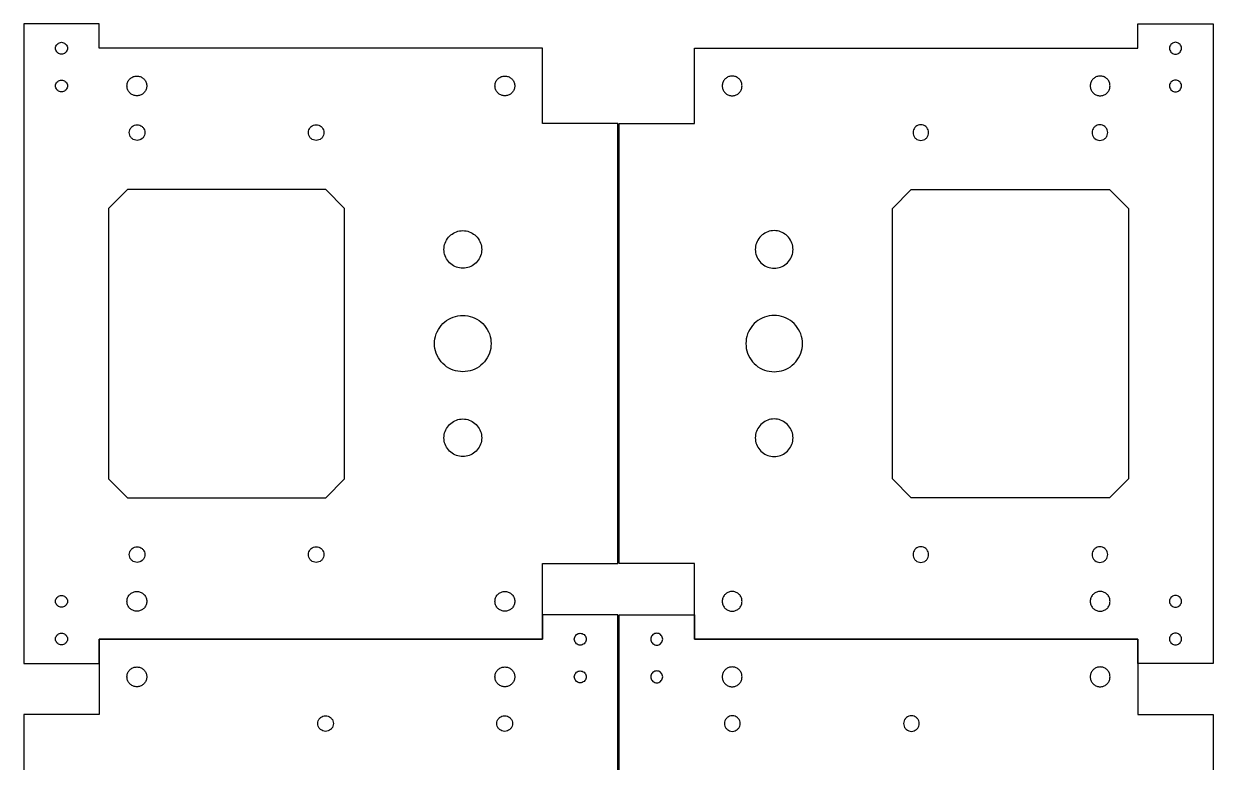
# Model space of a CAD drawing. Extents: x 0 to 789, y 0 to 484.
# Drawn here: x 0.1 to 315.6, y 287.6 to 483.6 of the extents above; entities that cross this region are included whole.
import ezdxf

# ---------------------------------------------------------------- set-up
doc = ezdxf.new("R2010")
doc.units = 0
doc.layers.add('Layer_1', color=7, linetype='CONTINUOUS')

msp = doc.modelspace()

# ---------------------------------------------------------------- linework, layer by layer
at = {"layer": 'Layer_1', "color": 7}
for p, q in [((20.141099, 483.599144), (0.141111, 483.599144)), ((0.141111, 483.599144), (0.141111, 313.799145)), ((20.141099, 477.099146), (20.141099, 483.599144)), ((295.623333, 477.099135), (295.623333, 483.599133)), ((295.623333, 483.599133), (315.623321, 483.599133)), ((315.623321, 483.599133), (315.623321, 313.799134)), ((137.741104, 477.099146), (20.141099, 477.099146)), ((137.741104, 457.099144), (137.741104, 477.099146)), ((178.023328, 457.099132), (178.023328, 477.099135)), ((178.023328, 477.099135), (295.623333, 477.099135)), ((10.141091, 475.524146), (10.141091, 475.524146)), ((305.623341, 475.524134), (305.623341, 475.524134)), ((10.141091, 465.524146), (10.141091, 465.524146)), ((30.141108, 464.474144), (30.141108, 464.474144)), ((127.741104, 464.474144), (127.741104, 464.474144)), ((188.023328, 464.474132), (188.023328, 464.474132)), ((285.623325, 464.474132), (285.623325, 464.474132)), ((305.623341, 465.524134), (305.623341, 465.524134)), ((157.741104, 457.099144), (137.741104, 457.099144)), ((157.741104, 340.299146), (157.741104, 457.099144)), ((158.023329, 340.299134), (158.023329, 457.099132)), ((158.023329, 457.099132), (178.023328, 457.099132)), ((30.191117, 452.624143), (30.191117, 452.624143)), ((77.691104, 452.624143), (77.691104, 452.624143)), ((238.073328, 452.624132), (238.073328, 452.624132)), ((285.573315, 452.624132), (285.573315, 452.624132)), ((27.641098, 439.599145), (22.641108, 434.599143)), ((80.241103, 439.599145), (27.641098, 439.599145)), ((85.241105, 434.599143), (80.241103, 439.599145)), ((230.523328, 434.599132), (235.523329, 439.599133)), ((235.523329, 439.599133), (288.123334, 439.599133)), ((288.123334, 439.599133), (293.123324, 434.599132)), ((22.641108, 434.599143), (22.641108, 362.799146)), ((85.241105, 362.799146), (85.241105, 434.599143)), ((230.523328, 362.799135), (230.523328, 434.599132)), ((293.123324, 434.599132), (293.123324, 362.799135)), ((116.591103, 418.699145), (116.591103, 418.699145)), ((199.17333, 418.699133), (199.17333, 418.699133)), ((116.591103, 391.199145), (116.591103, 391.199145)), ((199.17333, 391.199133), (199.17333, 391.199133)), ((116.591103, 368.699145), (116.591103, 368.699145)), ((199.17333, 368.699134), (199.17333, 368.699134)), ((22.641108, 362.799146), (27.641098, 357.799145)), ((80.241103, 357.799145), (85.241105, 362.799146)), ((235.523329, 357.799133), (230.523328, 362.799135)), ((293.123324, 362.799135), (288.123334, 357.799133)), ((27.641098, 357.799145), (80.241103, 357.799145)), ((288.123334, 357.799133), (235.523329, 357.799133)), ((30.191117, 340.624144), (30.191117, 340.624144)), ((77.691104, 340.624144), (77.691104, 340.624144)), ((137.741104, 320.299143), (137.741104, 340.299146)), ((137.741104, 340.299146), (157.741104, 340.299146)), ((178.023328, 340.299134), (158.023329, 340.299134)), ((178.023328, 320.299132), (178.023328, 340.299134)), ((238.073328, 340.624133), (238.073328, 340.624133)), ((285.573315, 340.624133), (285.573315, 340.624133)), ((10.141091, 328.724146), (10.141091, 328.724146)), ((305.623341, 328.724134), (305.623341, 328.724134)), ((30.141108, 327.674143), (30.141108, 327.674143)), ((127.741104, 327.674143), (127.741104, 327.674143)), ((157.741104, 326.759769), (137.741115, 326.759769)), ((137.741115, 326.759769), (137.741115, 320.259771)), ((157.741104, 156.95977), (157.741104, 326.759769)), ((158.023334, 156.95977), (158.023334, 326.759769)), ((158.023334, 326.759769), (178.023322, 326.759769)), ((178.023322, 326.759769), (178.023322, 320.259771)), ((188.023328, 327.674132), (188.023328, 327.674132)), ((285.623325, 327.674132), (285.623325, 327.674132)), ((147.741124, 321.834768), (147.741124, 321.834768)), ((168.023314, 321.834768), (168.023314, 321.834768)), ((10.141091, 318.724146), (10.141091, 318.724146)), ((20.141099, 313.799145), (20.141099, 320.299143)), ((20.141099, 320.299143), (137.741104, 320.299143)), ((137.741115, 320.259771), (20.141111, 320.259771)), ((20.141111, 320.259771), (20.141111, 300.259768)), ((178.023322, 320.259771), (295.623327, 320.259771)), ((295.623333, 320.299132), (178.023328, 320.299132)), ((295.623327, 320.259771), (295.623327, 300.259768)), ((295.623333, 313.799134), (295.623333, 320.299132)), ((305.623341, 318.724135), (305.623341, 318.724135)), ((0.141111, 313.799145), (20.141099, 313.799145)), ((30.14111, 312.884771), (30.14111, 312.884771)), ((127.741107, 312.884771), (127.741107, 312.884771)), ((188.023331, 312.884771), (188.023331, 312.884771)), ((285.623327, 312.884771), (285.623327, 312.884771)), ((315.623321, 313.799134), (295.623333, 313.799134)), ((147.741124, 311.834768), (147.741124, 311.834768)), ((168.023314, 311.834768), (168.023314, 311.834768)), ((0.141111, 300.259768), (0.141111, 183.45977)), ((20.141111, 300.259768), (0.141111, 300.259768)), ((80.19111, 299.93477), (80.19111, 299.93477)), ((127.691097, 299.93477), (127.691097, 299.93477)), ((188.07334, 299.93477), (188.07334, 299.93477)), ((235.573327, 299.93477), (235.573327, 299.93477)), ((295.623327, 300.259768), (315.623327, 300.259768)), ((315.623327, 300.259768), (315.623327, 183.45977))]:
    msp.add_line(p, q, dxfattribs=at)
for points, knots in [([(10.141091, 475.524146), (10.325292, 475.542895), (10.691053, 475.580126), (11.17448, 475.869977), (11.533898, 476.294504), (11.724558, 476.820249), (11.724558, 477.37816), (11.533898, 477.903172), (11.17448, 478.330627), (10.691053, 478.609597), (10.141097, 478.70665), (9.591141, 478.609595), (9.107723, 478.330621), (8.748277, 477.903183), (8.557648, 477.378154), (8.557648, 476.820255), (8.748277, 476.294493), (9.107723, 475.869983), (9.591141, 475.580128), (9.956896, 475.542896), (10.141091, 475.524146)], [0, 0, 0, 0, 0.549773, 1.091665, 1.641429, 2.1912, 2.733094, 3.282865, 3.832629, 4.374522, 4.924294, 5.474048, 6.015941, 6.565716, 7.115481, 7.657376, 8.20714, 8.756916, 9.298808, 9.848562, 9.848562, 9.848562, 9.848562]), ([(305.623341, 475.524134), (305.43914, 475.542884), (305.073379, 475.580114), (304.589952, 475.869966), (304.230534, 476.294493), (304.039874, 476.820238), (304.039874, 477.378149), (304.230534, 477.90316), (304.589952, 478.330616), (305.073379, 478.609585), (305.623335, 478.706639), (306.173291, 478.609583), (306.656709, 478.33061), (307.016155, 477.903172), (307.206784, 477.378143), (307.206784, 476.820244), (307.016155, 476.294482), (306.656709, 475.869972), (306.173291, 475.580117), (305.807536, 475.542884), (305.623341, 475.524134)], [0, 0, 0, 0, 0.549773, 1.091665, 1.641429, 2.1912, 2.733094, 3.282865, 3.832629, 4.374522, 4.924294, 5.474048, 6.015941, 6.565716, 7.115481, 7.657376, 8.20714, 8.756916, 9.298808, 9.848562, 9.848562, 9.848562, 9.848562]), ([(10.141091, 465.524146), (10.325292, 465.542895), (10.691053, 465.580126), (11.17448, 465.869977), (11.533898, 466.294504), (11.724558, 466.82025), (11.724558, 467.37816), (11.533899, 467.903172), (11.174479, 468.330626), (10.691053, 468.609596), (10.141097, 468.706651), (9.591141, 468.609594), (9.107724, 468.33062), (8.748277, 467.903183), (8.557648, 467.378154), (8.557648, 466.820256), (8.748277, 466.294493), (9.107723, 465.869984), (9.591141, 465.580128), (9.956896, 465.542896), (10.141091, 465.524146)], [0, 0, 0, 0, 0.549773, 1.091665, 1.641429, 2.1912, 2.733094, 3.282865, 3.832628, 4.374521, 4.924294, 5.474048, 6.015941, 6.565715, 7.11548, 7.657374, 8.207139, 8.756915, 9.298807, 9.848561, 9.848561, 9.848561, 9.848561]), ([(30.141108, 464.474144), (30.448009, 464.505507), (31.057419, 464.567785), (31.862763, 465.050956), (32.461496, 465.758417), (32.779057, 466.634453), (32.779058, 467.564036), (32.461495, 468.438845), (31.862764, 469.151205), (31.057419, 469.616175), (30.141107, 469.778521), (29.224793, 469.616175), (28.419445, 469.151202), (27.82069, 468.438852), (27.50313, 467.564035), (27.50313, 466.634454), (27.820688, 465.758409), (28.419445, 465.05096), (29.224793, 464.567785), (29.834205, 464.505507), (30.141108, 464.474144)], [0, 0, 0, 0, 0.916034, 1.818952, 2.734972, 3.651004, 4.553925, 5.469955, 6.385976, 7.288895, 8.204928, 9.120963, 10.023889, 10.939922, 11.855952, 12.758873, 13.674905, 14.590937, 15.493862, 16.409897, 16.409897, 16.409897, 16.409897]), ([(127.741104, 464.474144), (128.048005, 464.505507), (128.657415, 464.567785), (129.462758, 465.050961), (130.061512, 465.75841), (130.379068, 466.634454), (130.379069, 467.564035), (130.061511, 468.438852), (129.462759, 469.151201), (128.657415, 469.616175), (127.741104, 469.77852), (126.824793, 469.616175), (126.019448, 469.151201), (125.420698, 468.438851), (125.103138, 467.564035), (125.103138, 466.634454), (125.420697, 465.75841), (126.019449, 465.05096), (126.824793, 464.567785), (127.434203, 464.505507), (127.741104, 464.474144)], [0, 0, 0, 0, 0.91603, 1.818952, 2.734982, 3.651013, 4.553934, 5.469964, 6.385996, 7.288917, 8.204948, 9.120979, 10.023901, 10.939932, 11.855962, 12.758883, 13.674915, 14.590945, 15.493867, 16.409898, 16.409898, 16.409898, 16.409898]), ([(188.023328, 464.474132), (187.716427, 464.505496), (187.107017, 464.567774), (186.301674, 465.05095), (185.70292, 465.758398), (185.385364, 466.634443), (185.385363, 467.564023), (185.702921, 468.438841), (186.301673, 469.15119), (187.107017, 469.616163), (188.023328, 469.778509), (188.939639, 469.616163), (189.744984, 469.15119), (190.343734, 468.43884), (190.661295, 467.564024), (190.661294, 466.634443), (190.343735, 465.758399), (189.744983, 465.050949), (188.939639, 464.567774), (188.330229, 464.505496), (188.023328, 464.474132)], [0, 0, 0, 0, 0.91603, 1.818952, 2.734982, 3.651013, 4.553934, 5.469964, 6.385996, 7.288917, 8.204948, 9.120979, 10.023901, 10.939932, 11.855962, 12.758883, 13.674915, 14.590945, 15.493867, 16.409898, 16.409898, 16.409898, 16.409898]), ([(285.623325, 464.474132), (285.316423, 464.505496), (284.707013, 464.567774), (283.901669, 465.050945), (283.302936, 465.758405), (282.985375, 466.634442), (282.985374, 467.564025), (283.302937, 468.438834), (283.901668, 469.151194), (284.707013, 469.616164), (285.623325, 469.778509), (286.539639, 469.616163), (287.344987, 469.151191), (287.943743, 468.438841), (288.261302, 467.564024), (288.261302, 466.634443), (287.943744, 465.758398), (287.344987, 465.050948), (286.539639, 464.567774), (285.930227, 464.505496), (285.623325, 464.474132)], [0, 0, 0, 0, 0.916034, 1.818952, 2.734972, 3.651004, 4.553925, 5.469955, 6.385976, 7.288895, 8.204928, 9.120963, 10.023889, 10.939922, 11.855952, 12.758873, 13.674905, 14.590937, 15.493862, 16.409897, 16.409897, 16.409897, 16.409897]), ([(305.623341, 465.524134), (305.43914, 465.542884), (305.073379, 465.580115), (304.589952, 465.869966), (304.230534, 466.294493), (304.039874, 466.820238), (304.039874, 467.378149), (304.230534, 467.903161), (304.589953, 468.330615), (305.073379, 468.609585), (305.623335, 468.706639), (306.173291, 468.609583), (306.656708, 468.330609), (307.016155, 467.903172), (307.206784, 467.378143), (307.206784, 466.820244), (307.016155, 466.294482), (306.656709, 465.869972), (306.173291, 465.580117), (305.807536, 465.542885), (305.623341, 465.524134)], [0, 0, 0, 0, 0.549773, 1.091665, 1.641429, 2.1912, 2.733094, 3.282865, 3.832628, 4.374521, 4.924294, 5.474048, 6.015941, 6.565715, 7.11548, 7.657374, 8.207139, 8.756915, 9.298807, 9.848561, 9.848561, 9.848561, 9.848561]), ([(30.191117, 452.624143), (30.433712, 452.648936), (30.915432, 452.698166), (31.552032, 453.080107), (32.025333, 453.639327), (32.276363, 454.331817), (32.276363, 455.066631), (32.025334, 455.758153), (31.552032, 456.321245), (30.915431, 456.688796), (30.191111, 456.817126), (29.466788, 456.688798), (28.830176, 456.321247), (28.356872, 455.758153), (28.105844, 455.066631), (28.105843, 454.331817), (28.356873, 453.639327), (28.830176, 453.080105), (29.466787, 452.698164), (29.948516, 452.648935), (30.191117, 452.624143)], [0, 0, 0, 0, 0.724091, 1.437826, 2.16193, 2.886031, 3.599769, 4.323871, 5.047975, 5.761709, 6.4858, 7.20991, 7.923651, 8.647755, 9.371858, 10.085596, 10.809697, 11.533801, 12.247543, 12.971653, 12.971653, 12.971653, 12.971653]), ([(77.691104, 452.624143), (77.933702, 452.648936), (78.415426, 452.698165), (79.052031, 453.080105), (79.52533, 453.639327), (79.776352, 454.331819), (79.776351, 455.06663), (79.52533, 455.758152), (79.052031, 456.321247), (78.415425, 456.688797), (77.691104, 456.817127), (76.966782, 456.688797), (76.330176, 456.321247), (75.856875, 455.758153), (75.605854, 455.06663), (75.605854, 454.331819), (75.856876, 453.639327), (76.330176, 453.080105), (76.966782, 452.698165), (77.448506, 452.648935), (77.691104, 452.624143)], [0, 0, 0, 0, 0.7241, 1.437838, 2.161939, 2.886038, 3.599776, 4.323877, 5.047977, 5.761715, 6.485815, 7.209916, 7.923654, 8.647755, 9.371856, 10.085593, 10.809693, 11.533794, 12.247533, 12.971634, 12.971634, 12.971634, 12.971634]), ([(238.073328, 452.624132), (237.83073, 452.648924), (237.349006, 452.698154), (236.712401, 453.080093), (236.239103, 453.639316), (235.98808, 454.331807), (235.988081, 455.066619), (236.239102, 455.758141), (236.712401, 456.321236), (237.349007, 456.688785), (238.073328, 456.817115), (238.79765, 456.688786), (239.434256, 456.321236), (239.907557, 455.758141), (240.158578, 455.066619), (240.158578, 454.331807), (239.907556, 453.639316), (239.434256, 453.080094), (238.79765, 452.698154), (238.315926, 452.648924), (238.073328, 452.624132)], [0, 0, 0, 0, 0.7241, 1.437838, 2.161939, 2.886038, 3.599776, 4.323877, 5.047977, 5.761715, 6.485815, 7.209916, 7.923654, 8.647755, 9.371856, 10.085593, 10.809693, 11.533794, 12.247533, 12.971634, 12.971634, 12.971634, 12.971634]), ([(285.573315, 452.624132), (285.33072, 452.648924), (284.849, 452.698155), (284.2124, 453.080096), (283.739099, 453.639316), (283.488069, 454.331806), (283.488069, 455.06662), (283.739098, 455.758141), (284.2124, 456.321234), (284.849001, 456.688785), (285.573321, 456.817115), (286.297644, 456.688787), (286.934256, 456.321236), (287.40756, 455.758141), (287.658588, 455.06662), (287.658589, 454.331806), (287.407559, 453.639316), (286.934256, 453.080093), (286.297645, 452.698153), (285.815916, 452.648924), (285.573315, 452.624132)], [0, 0, 0, 0, 0.724091, 1.437826, 2.16193, 2.886031, 3.599769, 4.323871, 5.047975, 5.761709, 6.4858, 7.20991, 7.923651, 8.647755, 9.371858, 10.085596, 10.809697, 11.533801, 12.247543, 12.971653, 12.971653, 12.971653, 12.971653]), ([(116.591103, 418.699145), (117.175676, 418.758885), (118.336456, 418.877509), (119.870446, 419.797842), (121.010925, 421.145367), (121.6158, 422.814021), (121.6158, 424.584652), (121.010925, 426.250969), (119.870446, 427.607824), (118.336456, 428.493486), (116.591103, 428.802714), (114.84575, 428.493485), (113.311762, 427.607824), (112.171279, 426.25097), (111.566408, 424.584651), (111.566408, 422.814021), (112.171279, 421.145366), (113.311762, 419.797843), (114.84575, 418.877509), (116.00653, 418.758885), (116.591103, 418.699145)], [0, 0, 0, 0, 1.744821, 3.464671, 5.209491, 6.954312, 8.674161, 10.418982, 12.163802, 13.883652, 15.628473, 17.373292, 19.093141, 20.837962, 22.582783, 24.302632, 26.047453, 27.792274, 29.512124, 31.256943, 31.256943, 31.256943, 31.256943]), ([(199.17333, 418.699133), (198.588756, 418.758873), (197.427976, 418.877498), (195.893987, 419.797831), (194.753507, 421.145356), (194.148632, 422.814009), (194.148632, 424.584641), (194.753507, 426.250957), (195.893986, 427.607813), (197.427976, 428.493474), (199.173329, 428.802703), (200.918682, 428.493474), (202.452671, 427.607812), (203.593153, 426.250958), (204.198024, 424.58464), (204.198024, 422.81401), (203.593153, 421.145354), (202.45267, 419.797832), (200.918682, 418.877498), (199.757902, 418.758873), (199.17333, 418.699133)], [0, 0, 0, 0, 1.744821, 3.464671, 5.209491, 6.954312, 8.674161, 10.418982, 12.163802, 13.883652, 15.628473, 17.373292, 19.093141, 20.837962, 22.582783, 24.302632, 26.047453, 27.792274, 29.512124, 31.256943, 31.256943, 31.256943, 31.256943]), ([(116.591103, 391.199145), (117.467963, 391.288754), (119.209134, 391.466691), (121.510118, 392.847191), (123.220838, 394.868477), (124.128147, 397.371459), (124.128147, 400.027405), (123.220838, 402.526881), (121.510118, 404.562164), (119.209134, 405.890657), (116.591103, 406.3545), (113.973073, 405.890657), (111.67209, 404.562164), (109.96137, 402.526881), (109.054061, 400.027405), (109.054061, 397.371459), (109.96137, 394.868477), (111.67209, 392.847191), (113.973073, 391.466691), (115.714243, 391.288754), (116.591103, 391.199145)], [0, 0, 0, 0, 2.617232, 5.197007, 7.814237, 10.431468, 13.011242, 15.628473, 18.245704, 20.825478, 23.442711, 26.059941, 28.639715, 31.256945, 33.874176, 36.45395, 39.071181, 41.688412, 44.268186, 46.885416, 46.885416, 46.885416, 46.885416]), ([(199.17333, 391.199133), (198.296469, 391.288743), (196.555298, 391.46668), (194.254314, 392.84718), (192.543594, 394.868466), (191.636285, 397.371448), (191.636285, 400.027394), (192.543594, 402.52687), (194.254314, 404.562153), (196.555298, 405.890646), (199.173329, 406.354489), (201.791359, 405.890646), (204.092342, 404.562153), (205.803063, 402.52687), (206.710372, 400.027394), (206.710372, 397.371448), (205.803063, 394.868466), (204.092342, 392.84718), (201.791359, 391.46668), (200.050189, 391.288743), (199.17333, 391.199133)], [0, 0, 0, 0, 2.617232, 5.197007, 7.814237, 10.431468, 13.011242, 15.628473, 18.245704, 20.825478, 23.442711, 26.059941, 28.639715, 31.256945, 33.874176, 36.45395, 39.071181, 41.688412, 44.268186, 46.885416, 46.885416, 46.885416, 46.885416]), ([(116.591103, 368.699145), (117.175676, 368.758885), (118.336456, 368.87751), (119.870446, 369.797842), (121.010925, 371.145367), (121.6158, 372.81402), (121.6158, 374.584652), (121.010925, 376.250968), (119.870446, 377.607824), (118.336456, 378.493486), (116.591103, 378.802715), (114.84575, 378.493486), (113.311762, 377.607824), (112.171279, 376.25097), (111.566408, 374.584651), (111.566408, 372.814021), (112.171279, 371.145366), (113.311762, 369.797843), (114.84575, 368.87751), (116.00653, 368.758885), (116.591103, 368.699145)], [0, 0, 0, 0, 1.744821, 3.46467, 5.20949, 6.954311, 8.674161, 10.418982, 12.163802, 13.883652, 15.628473, 17.373292, 19.093141, 20.837963, 22.582783, 24.302633, 26.047453, 27.792274, 29.512124, 31.256943, 31.256943, 31.256943, 31.256943]), ([(199.17333, 368.699134), (198.588756, 368.758874), (197.427976, 368.877498), (195.893986, 369.797831), (194.753507, 371.145355), (194.148632, 372.814009), (194.148632, 374.58464), (194.753507, 376.250957), (195.893987, 377.607813), (197.427976, 378.493475), (199.173329, 378.802704), (200.918682, 378.493474), (202.45267, 377.607812), (203.593153, 376.250958), (204.198024, 374.58464), (204.198024, 372.81401), (203.593153, 371.145354), (202.452671, 369.797832), (200.918682, 368.877499), (199.757902, 368.758874), (199.17333, 368.699134)], [0, 0, 0, 0, 1.744821, 3.46467, 5.20949, 6.954311, 8.674161, 10.418982, 12.163802, 13.883652, 15.628473, 17.373292, 19.093141, 20.837963, 22.582783, 24.302633, 26.047453, 27.792274, 29.512124, 31.256943, 31.256943, 31.256943, 31.256943]), ([(30.191117, 340.624144), (30.433712, 340.648937), (30.915431, 340.698166), (31.552032, 341.080106), (32.025334, 341.639326), (32.276363, 342.331817), (32.276363, 343.066631), (32.025333, 343.758151), (31.552032, 344.321244), (30.915432, 344.688796), (30.191111, 344.817128), (29.466787, 344.688798), (28.830176, 344.321246), (28.356873, 343.758152), (28.105843, 343.066631), (28.105844, 342.331817), (28.356872, 341.639326), (28.830176, 341.080103), (29.466788, 340.698164), (29.948516, 340.648936), (30.191117, 340.624144)], [0, 0, 0, 0, 0.724091, 1.437825, 2.161929, 2.886031, 3.599769, 4.32387, 5.047974, 5.761709, 6.4858, 7.20991, 7.923652, 8.647756, 9.371857, 10.085595, 10.809698, 11.533802, 12.247543, 12.971653, 12.971653, 12.971653, 12.971653]), ([(77.691104, 340.624144), (77.933702, 340.648936), (78.415425, 340.698166), (79.052031, 341.080103), (79.52533, 341.639326), (79.776351, 342.331818), (79.776352, 343.06663), (79.52533, 343.758151), (79.052031, 344.321246), (78.415426, 344.688797), (77.691104, 344.817128), (76.966782, 344.688797), (76.330176, 344.321246), (75.856876, 343.758152), (75.605854, 343.06663), (75.605854, 342.331818), (75.856875, 341.639326), (76.330176, 341.080104), (76.966782, 340.698165), (77.448506, 340.648936), (77.691104, 340.624144)], [0, 0, 0, 0, 0.7241, 1.437837, 2.161938, 2.886039, 3.599776, 4.323876, 5.047977, 5.761715, 6.485815, 7.209916, 7.923654, 8.647756, 9.371855, 10.085593, 10.809694, 11.533795, 12.247533, 12.971634, 12.971634, 12.971634, 12.971634]), ([(238.073328, 340.624133), (237.83073, 340.648925), (237.349007, 340.698154), (236.712401, 341.080092), (236.239102, 341.639315), (235.988081, 342.331807), (235.98808, 343.066618), (236.239103, 343.75814), (236.712401, 344.321235), (237.349007, 344.688786), (238.073328, 344.817117), (238.79765, 344.688786), (239.434256, 344.321235), (239.907556, 343.75814), (240.158578, 343.066618), (240.158578, 342.331807), (239.907557, 341.639314), (239.434256, 341.080093), (238.79765, 340.698154), (238.315926, 340.648925), (238.073328, 340.624133)], [0, 0, 0, 0, 0.7241, 1.437837, 2.161938, 2.886039, 3.599776, 4.323876, 5.047977, 5.761715, 6.485815, 7.209916, 7.923654, 8.647756, 9.371855, 10.085593, 10.809694, 11.533795, 12.247533, 12.971634, 12.971634, 12.971634, 12.971634]), ([(285.573315, 340.624133), (285.33072, 340.648925), (284.849001, 340.698155), (284.2124, 341.080094), (283.739098, 341.639314), (283.488069, 342.331806), (283.488069, 343.066619), (283.739099, 343.75814), (284.2124, 344.321233), (284.849, 344.688785), (285.573321, 344.817117), (286.297645, 344.688787), (286.934256, 344.321235), (287.407559, 343.75814), (287.658589, 343.06662), (287.658588, 342.331806), (287.40756, 341.639314), (286.934256, 341.080092), (286.297644, 340.698153), (285.815916, 340.648925), (285.573315, 340.624133)], [0, 0, 0, 0, 0.724091, 1.437825, 2.161929, 2.886031, 3.599769, 4.32387, 5.047974, 5.761709, 6.4858, 7.20991, 7.923652, 8.647756, 9.371857, 10.085595, 10.809698, 11.533802, 12.247543, 12.971653, 12.971653, 12.971653, 12.971653]), ([(10.141091, 328.724146), (10.325292, 328.742895), (10.691053, 328.780126), (11.174479, 329.069978), (11.533899, 329.494504), (11.724558, 330.02025), (11.724558, 330.57816), (11.533898, 331.103172), (11.17448, 331.530628), (10.691053, 331.809597), (10.141097, 331.90665), (9.591141, 331.809595), (9.107723, 331.530621), (8.748277, 331.103183), (8.557648, 330.578154), (8.557648, 330.020255), (8.748277, 329.494493), (9.107724, 329.069985), (9.591141, 328.780129), (9.956896, 328.742896), (10.141091, 328.724146)], [0, 0, 0, 0, 0.549773, 1.091666, 1.641428, 2.191199, 2.733094, 3.282865, 3.832628, 4.374521, 4.924294, 5.474048, 6.01594, 6.565716, 7.11548, 7.657375, 8.20714, 8.756914, 9.298807, 9.848561, 9.848561, 9.848561, 9.848561]), ([(30.141108, 327.674143), (30.448009, 327.705507), (31.057419, 327.767785), (31.862764, 328.250957), (32.461495, 328.958419), (32.779058, 329.834454), (32.779057, 330.764037), (32.461496, 331.638847), (31.862763, 332.351206), (31.057419, 332.816175), (30.141107, 332.97852), (29.224793, 332.816174), (28.419445, 332.351203), (27.820688, 331.638854), (27.50313, 330.764036), (27.50313, 329.834455), (27.82069, 328.958411), (28.419445, 328.250961), (29.224793, 327.767785), (29.834205, 327.705507), (30.141108, 327.674143)], [0, 0, 0, 0, 0.916034, 1.818953, 2.734974, 3.651004, 4.553925, 5.469957, 6.385976, 7.288895, 8.204928, 9.120963, 10.023888, 10.93992, 11.855952, 12.758873, 13.674903, 14.590937, 15.493862, 16.409897, 16.409897, 16.409897, 16.409897]), ([(127.741104, 327.674143), (128.048005, 327.705507), (128.657415, 327.767785), (129.462759, 328.250962), (130.061511, 328.958412), (130.379069, 329.834456), (130.379068, 330.764036), (130.061512, 331.638854), (129.462758, 332.351202), (128.657415, 332.816175), (127.741104, 332.97852), (126.824793, 332.816175), (126.019449, 332.351202), (125.420697, 331.638853), (125.103138, 330.764037), (125.103138, 329.834455), (125.420698, 328.958413), (126.019448, 328.250961), (126.824793, 327.767785), (127.434203, 327.705507), (127.741104, 327.674143)], [0, 0, 0, 0, 0.91603, 1.818952, 2.734984, 3.651014, 4.553934, 5.469966, 6.385996, 7.288917, 8.204948, 9.120979, 10.023901, 10.93993, 11.855962, 12.758883, 13.674913, 14.590945, 15.493867, 16.409898, 16.409898, 16.409898, 16.409898]), ([(188.023328, 327.674132), (187.716427, 327.705496), (187.107017, 327.767774), (186.301673, 328.25095), (185.702921, 328.9584), (185.385363, 329.834444), (185.385364, 330.764025), (185.70292, 331.638843), (186.301674, 332.35119), (187.107017, 332.816163), (188.023328, 332.978509), (188.939639, 332.816163), (189.744983, 332.351191), (190.343735, 331.638842), (190.661294, 330.764025), (190.661295, 329.834444), (190.343734, 328.958401), (189.744984, 328.25095), (188.939639, 327.767774), (188.330229, 327.705496), (188.023328, 327.674132)], [0, 0, 0, 0, 0.91603, 1.818952, 2.734984, 3.651014, 4.553934, 5.469966, 6.385996, 7.288917, 8.204948, 9.120979, 10.023901, 10.93993, 11.855962, 12.758883, 13.674913, 14.590945, 15.493867, 16.409898, 16.409898, 16.409898, 16.409898]), ([(285.623325, 327.674132), (285.316423, 327.705496), (284.707013, 327.767774), (283.901668, 328.250946), (283.302937, 328.958407), (282.985374, 329.834443), (282.985375, 330.764026), (283.302936, 331.638836), (283.901669, 332.351195), (284.707014, 332.816164), (285.623325, 332.978509), (286.539639, 332.816163), (287.344987, 332.351191), (287.943744, 331.638843), (288.261302, 330.764025), (288.261302, 329.834444), (287.943743, 328.9584), (287.344987, 328.250949), (286.539639, 327.767774), (285.930227, 327.705496), (285.623325, 327.674132)], [0, 0, 0, 0, 0.916034, 1.818953, 2.734974, 3.651004, 4.553925, 5.469957, 6.385976, 7.288895, 8.204928, 9.120963, 10.023888, 10.93992, 11.855952, 12.758873, 13.674903, 14.590937, 15.493862, 16.409897, 16.409897, 16.409897, 16.409897]), ([(305.623341, 328.724134), (305.43914, 328.742884), (305.073379, 328.780115), (304.589953, 329.069967), (304.230534, 329.494493), (304.039874, 330.020238), (304.039874, 330.578149), (304.230534, 331.10316), (304.589952, 331.530616), (305.073379, 331.809586), (305.623335, 331.906639), (306.173291, 331.809583), (306.656709, 331.53061), (307.016155, 331.103172), (307.206784, 330.578143), (307.206784, 330.020244), (307.016155, 329.494482), (306.656708, 329.069973), (306.173291, 328.780117), (305.807536, 328.742885), (305.623341, 328.724134)], [0, 0, 0, 0, 0.549773, 1.091666, 1.641428, 2.191199, 2.733094, 3.282865, 3.832628, 4.374521, 4.924294, 5.474048, 6.01594, 6.565716, 7.11548, 7.657375, 8.20714, 8.756914, 9.298807, 9.848561, 9.848561, 9.848561, 9.848561]), ([(10.141091, 318.724146), (10.325292, 318.742895), (10.691053, 318.780126), (11.17448, 319.069977), (11.533898, 319.494504), (11.724558, 320.02025), (11.724558, 320.57816), (11.533898, 321.103172), (11.17448, 321.530628), (10.691053, 321.809597), (10.141097, 321.90665), (9.591141, 321.809595), (9.107723, 321.530621), (8.748277, 321.103183), (8.557648, 320.578154), (8.557648, 320.020256), (8.748277, 319.494493), (9.107723, 319.069984), (9.591141, 318.780128), (9.956896, 318.742896), (10.141091, 318.724146)], [0, 0, 0, 0, 0.549773, 1.091665, 1.641429, 2.1912, 2.733094, 3.282865, 3.832629, 4.374522, 4.924294, 5.474048, 6.015941, 6.565716, 7.115481, 7.657376, 8.20714, 8.756916, 9.298808, 9.848562, 9.848562, 9.848562, 9.848562]), ([(147.741124, 321.834768), (147.556923, 321.816019), (147.191162, 321.778788), (146.707735, 321.488937), (146.348316, 321.06441), (146.157657, 320.538664), (146.157657, 319.980754), (146.348316, 319.455742), (146.707735, 319.028286), (147.191162, 318.749317), (147.741117, 318.652264), (148.291074, 318.749319), (148.774491, 319.028293), (149.133937, 319.455731), (149.324567, 319.98076), (149.324567, 320.538658), (149.133937, 321.064421), (148.774491, 321.48893), (148.291073, 321.778786), (147.925318, 321.816018), (147.741124, 321.834768)], [0, 0, 0, 0, 0.549773, 1.091665, 1.641429, 2.1912, 2.733094, 3.282865, 3.832629, 4.374522, 4.924294, 5.474048, 6.015941, 6.565716, 7.115481, 7.657376, 8.20714, 8.756916, 9.298808, 9.848562, 9.848562, 9.848562, 9.848562]), ([(168.023314, 321.834768), (168.207515, 321.816019), (168.573276, 321.778788), (169.056703, 321.488937), (169.416121, 321.06441), (169.606781, 320.538664), (169.606781, 319.980754), (169.416121, 319.455742), (169.056703, 319.028286), (168.573276, 318.749317), (168.023321, 318.652264), (167.473364, 318.749319), (166.989947, 319.028293), (166.6305, 319.455731), (166.439871, 319.98076), (166.439871, 320.538658), (166.6305, 321.064421), (166.989946, 321.48893), (167.473364, 321.778786), (167.83912, 321.816018), (168.023314, 321.834768)], [0, 0, 0, 0, 0.549773, 1.091665, 1.641429, 2.1912, 2.733094, 3.282865, 3.832629, 4.374522, 4.924294, 5.474048, 6.015941, 6.565716, 7.115481, 7.657376, 8.20714, 8.756916, 9.298808, 9.848562, 9.848562, 9.848562, 9.848562]), ([(305.623341, 318.724135), (305.43914, 318.742884), (305.073379, 318.780115), (304.589952, 319.069966), (304.230534, 319.494493), (304.039874, 320.020238), (304.039874, 320.578149), (304.230534, 321.103161), (304.589952, 321.530617), (305.073379, 321.809586), (305.623335, 321.906639), (306.173291, 321.809584), (306.656709, 321.53061), (307.016155, 321.103172), (307.206784, 320.578143), (307.206784, 320.020244), (307.016155, 319.494482), (306.656709, 319.069972), (306.173291, 318.780117), (305.807536, 318.742885), (305.623341, 318.724135)], [0, 0, 0, 0, 0.549773, 1.091665, 1.641429, 2.1912, 2.733094, 3.282865, 3.832629, 4.374522, 4.924294, 5.474048, 6.015941, 6.565716, 7.115481, 7.657376, 8.20714, 8.756916, 9.298808, 9.848562, 9.848562, 9.848562, 9.848562]), ([(30.14111, 312.884771), (29.83421, 312.853407), (29.2248, 312.791129), (28.419456, 312.307952), (27.820703, 311.600502), (27.503146, 310.724458), (27.503147, 309.794878), (27.820702, 308.92006), (28.419457, 308.207712), (29.2248, 307.742739), (30.141111, 307.580394), (31.057421, 307.74274), (31.862766, 308.207712), (32.461518, 308.920061), (32.779077, 309.794877), (32.779077, 310.724459), (32.461517, 311.600501), (31.862766, 312.307953), (31.057421, 312.791129), (30.448011, 312.853407), (30.14111, 312.884771)], [0, 0, 0, 0, 0.91603, 1.818952, 2.734984, 3.651014, 4.553934, 5.469966, 6.385996, 7.288917, 8.204948, 9.120979, 10.023901, 10.93993, 11.855962, 12.758883, 13.674913, 14.590945, 15.493867, 16.409898, 16.409898, 16.409898, 16.409898]), ([(127.741107, 312.884771), (127.434205, 312.853407), (126.824796, 312.791129), (126.019451, 312.307957), (125.42072, 311.600495), (125.103157, 310.72446), (125.103157, 309.794877), (125.420718, 308.920067), (126.019452, 308.207708), (126.824796, 307.742739), (127.741107, 307.580394), (128.657421, 307.74274), (129.462769, 308.207711), (130.061526, 308.92006), (130.379084, 309.794878), (130.379085, 310.724459), (130.061525, 311.600503), (129.46277, 312.307953), (128.657422, 312.791129), (128.048009, 312.853407), (127.741107, 312.884771)], [0, 0, 0, 0, 0.916034, 1.818953, 2.734974, 3.651004, 4.553925, 5.469957, 6.385976, 7.288895, 8.204928, 9.120963, 10.023888, 10.93992, 11.855952, 12.758873, 13.674903, 14.590937, 15.493862, 16.409897, 16.409897, 16.409897, 16.409897]), ([(188.023331, 312.884771), (188.330232, 312.853407), (188.939642, 312.791129), (189.744987, 312.307957), (190.343718, 311.600495), (190.661281, 310.72446), (190.661281, 309.794877), (190.343719, 308.920067), (189.744986, 308.207708), (188.939642, 307.742739), (188.02333, 307.580394), (187.107016, 307.74274), (186.301668, 308.207711), (185.702912, 308.92006), (185.385353, 309.794878), (185.385353, 310.724459), (185.702913, 311.600503), (186.301668, 312.307953), (187.107016, 312.791129), (187.716429, 312.853407), (188.023331, 312.884771)], [0, 0, 0, 0, 0.916034, 1.818953, 2.734974, 3.651004, 4.553925, 5.469957, 6.385976, 7.288895, 8.204928, 9.120963, 10.023888, 10.93992, 11.855952, 12.758873, 13.674903, 14.590937, 15.493862, 16.409897, 16.409897, 16.409897, 16.409897]), ([(285.623327, 312.884771), (285.930228, 312.853407), (286.539638, 312.791129), (287.344982, 312.307952), (287.943734, 311.600502), (288.261292, 310.724458), (288.261291, 309.794878), (287.943735, 308.92006), (287.344981, 308.207712), (286.539638, 307.742739), (285.623327, 307.580394), (284.707017, 307.74274), (283.901672, 308.207712), (283.30292, 308.920061), (282.985361, 309.794877), (282.985361, 310.724459), (283.302921, 311.600501), (283.901672, 312.307953), (284.707016, 312.791129), (285.316426, 312.853407), (285.623327, 312.884771)], [0, 0, 0, 0, 0.91603, 1.818952, 2.734984, 3.651014, 4.553934, 5.469966, 6.385996, 7.288917, 8.204948, 9.120979, 10.023901, 10.93993, 11.855962, 12.758883, 13.674913, 14.590945, 15.493867, 16.409898, 16.409898, 16.409898, 16.409898]), ([(147.741124, 311.834768), (147.556923, 311.816019), (147.191162, 311.778788), (146.707735, 311.488936), (146.348316, 311.06441), (146.157657, 310.538664), (146.157657, 309.980754), (146.348316, 309.455742), (146.707735, 309.028286), (147.191162, 308.749317), (147.741117, 308.652264), (148.291074, 308.749319), (148.774491, 309.028293), (149.133937, 309.455731), (149.324567, 309.98076), (149.324567, 310.538659), (149.133938, 311.064421), (148.774491, 311.488929), (148.291074, 311.778785), (147.925318, 311.816018), (147.741124, 311.834768)], [0, 0, 0, 0, 0.549773, 1.091666, 1.641428, 2.191199, 2.733094, 3.282865, 3.832628, 4.374521, 4.924294, 5.474048, 6.01594, 6.565716, 7.11548, 7.657375, 8.20714, 8.756914, 9.298807, 9.848561, 9.848561, 9.848561, 9.848561]), ([(168.023314, 311.834768), (168.207515, 311.816019), (168.573276, 311.778788), (169.056702, 311.488936), (169.416122, 311.06441), (169.606781, 310.538664), (169.606781, 309.980754), (169.416121, 309.455742), (169.056703, 309.028286), (168.573276, 308.749317), (168.023321, 308.652264), (167.473364, 308.749319), (166.989946, 309.028293), (166.6305, 309.455731), (166.439871, 309.98076), (166.439871, 310.538659), (166.6305, 311.064421), (166.989947, 311.488929), (167.473364, 311.778785), (167.83912, 311.816018), (168.023314, 311.834768)], [0, 0, 0, 0, 0.549773, 1.091666, 1.641428, 2.191199, 2.733094, 3.282865, 3.832628, 4.374521, 4.924294, 5.474048, 6.01594, 6.565716, 7.11548, 7.657375, 8.20714, 8.756914, 9.298807, 9.848561, 9.848561, 9.848561, 9.848561]), ([(80.19111, 299.93477), (79.948513, 299.909978), (79.466789, 299.860748), (78.830184, 299.478811), (78.356884, 298.919588), (78.105863, 298.227096), (78.105863, 297.492284), (78.356885, 296.800763), (78.830184, 296.237668), (79.466789, 295.870117), (80.191111, 295.741786), (80.915433, 295.870117), (81.552038, 296.237668), (82.025339, 296.800763), (82.276361, 297.492285), (82.27636, 298.227096), (82.025339, 298.919588), (81.552038, 299.47881), (80.915433, 299.860749), (80.433709, 299.909978), (80.19111, 299.93477)], [0, 0, 0, 0, 0.7241, 1.437837, 2.161938, 2.886039, 3.599776, 4.323876, 5.047977, 5.761715, 6.485815, 7.209916, 7.923654, 8.647756, 9.371855, 10.085593, 10.809694, 11.533795, 12.247533, 12.971634, 12.971634, 12.971634, 12.971634]), ([(127.691097, 299.93477), (127.448503, 299.909977), (126.966783, 299.860748), (126.330183, 299.478808), (125.856881, 298.919588), (125.605852, 298.227097), (125.605851, 297.492283), (125.856881, 296.800763), (126.330183, 296.23767), (126.966783, 295.870118), (127.691104, 295.741786), (128.415427, 295.870116), (129.052038, 296.237668), (129.525342, 296.800762), (129.776371, 297.492283), (129.776371, 298.227097), (129.525342, 298.919588), (129.052038, 299.478811), (128.415427, 299.86075), (127.933699, 299.909978), (127.691097, 299.93477)], [0, 0, 0, 0, 0.724091, 1.437825, 2.161929, 2.886031, 3.599769, 4.32387, 5.047974, 5.761709, 6.4858, 7.20991, 7.923652, 8.647756, 9.371857, 10.085595, 10.809698, 11.533802, 12.247543, 12.971653, 12.971653, 12.971653, 12.971653]), ([(188.07334, 299.93477), (188.315935, 299.909977), (188.797655, 299.860748), (189.434255, 299.478808), (189.907557, 298.919588), (190.158586, 298.227097), (190.158586, 297.492283), (189.907556, 296.800763), (189.434255, 296.23767), (188.797655, 295.870118), (188.073334, 295.741786), (187.34901, 295.870116), (186.712399, 296.237668), (186.239096, 296.800762), (185.988066, 297.492283), (185.988067, 298.227097), (186.239095, 298.919588), (186.712399, 299.478811), (187.349011, 299.86075), (187.830739, 299.909978), (188.07334, 299.93477)], [0, 0, 0, 0, 0.724091, 1.437825, 2.161929, 2.886031, 3.599769, 4.32387, 5.047974, 5.761709, 6.4858, 7.20991, 7.923652, 8.647756, 9.371857, 10.085595, 10.809698, 11.533802, 12.247543, 12.971653, 12.971653, 12.971653, 12.971653]), ([(235.573327, 299.93477), (235.815925, 299.909978), (236.297648, 299.860748), (236.934254, 299.478811), (237.407553, 298.919588), (237.658575, 298.227096), (237.658575, 297.492284), (237.407553, 296.800763), (236.934254, 296.237668), (236.297649, 295.870117), (235.573327, 295.741786), (234.849005, 295.870117), (234.212399, 296.237668), (233.739099, 296.800763), (233.488077, 297.492285), (233.488077, 298.227096), (233.739098, 298.919588), (234.212399, 299.47881), (234.849005, 299.860749), (235.330729, 299.909978), (235.573327, 299.93477)], [0, 0, 0, 0, 0.7241, 1.437837, 2.161938, 2.886039, 3.599776, 4.323876, 5.047977, 5.761715, 6.485815, 7.209916, 7.923654, 8.647756, 9.371855, 10.085593, 10.809694, 11.533795, 12.247533, 12.971634, 12.971634, 12.971634, 12.971634])]:
    msp.add_open_spline(points, degree=3, knots=knots, dxfattribs=at)

doc.saveas('drawing.dxf')
